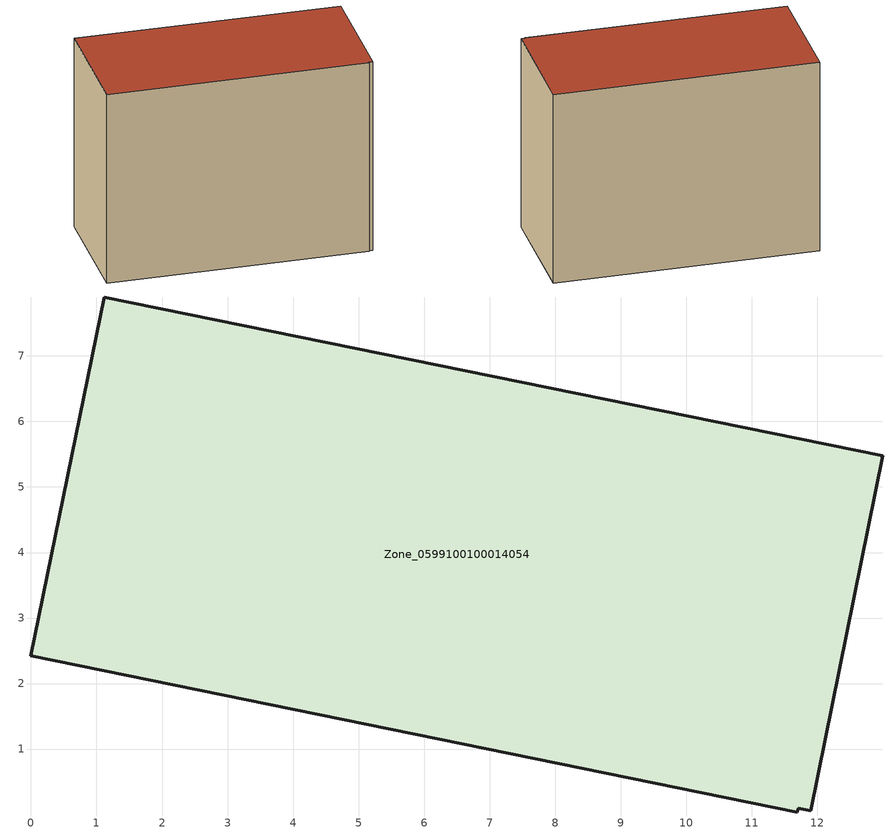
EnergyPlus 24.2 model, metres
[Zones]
Zone_0599100100014054
 floor ground (C_G): 11.9,0.06 11.71,0.1 11.7,0.04 0,2.43 1.12,7.9 13,5.48 z0
 wall outside (C_F): 13,5.48 1.12,7.9 0,2.43 11.7,0.04 11.71,0.1 11.9,0.06 13,5.48 z0:9.32
 roof outside (C_R): 11.71,0.1 11.9,0.06 13,5.48 1.12,7.9 0,2.43 11.7,0.04 z9.32
[BUILDING]
Pand.0599100100014054: North Axis=0; Terrain=City; Loads Convergence Tolerance Value=0.04; Temperature Convergence Tolerance Value=0.4; Solar Distribution=FullExterior; Maximum Number of Warmup Days=25; Minimum Number of Warmup Days=1
[Site:Location]
Rotterdam.The.Hague.AP_ZH_NLD Design_Conditions: Latitude=51.96; Longitude=4.45; Time Zone=1; Elevation=-4.5
[SITE:GROUNDTEMPERATURE:BUILDINGSURFACE]
18, 18, 18, 18, 18, 18, 18, 18, 18, 18, 18, 18
[MATERIAL] Thermal Absorptance=0.9; Solar Absorptance=0.7; Visible Absorptance=0.7
Name | Roughness | Thickness | Conductivity | Density | Specific Heat
G.TI.2015-2018 | MediumSmooth | 0.15 | 0.0428571 | 540 | 1210
F.TI.2015-2018 | Rough | 0.3 | 0.0666667 | 1920 | 840
R.TI.2015-2018 | MediumRough | 0.2 | 0.0333333 | 1500 | 1000
[CONSTRUCTION]
C_G: G.TI.2015-2018
C_F: F.TI.2015-2018
C_R: R.TI.2015-2018
[ZONE]
Zone_0599100100014054: Type=1; Multiplier=1; Ceiling Height=Autocalculate; Volume=Autocalculate; Floor Area=autocalculate; Part of Total Floor Area=Yes
[ZONEINFILTRATION:DESIGNFLOWRATE]
Infil_Zone_0599100100014054: Zone or ZoneList or Space or SpaceList=Zone_0599100100014054; Schedule=AlwaysOn; Design Flow Rate Calculation Method=Flow/Area; Flow Rate per Floor Area=0.0015; Constant Term Coefficient=1; Temperature Term Coefficient=0; Velocity Term Coefficient=0; Velocity Squared Term Coefficient=0
[HVACTEMPLATE:ZONE:IDEALLOADSAIRSYSTEM]
Zone_0599100100014054: Maximum Heating Supply Air Temperature=50; Minimum Cooling Supply Air Temperature=13; Maximum Heating Supply Air Humidity Ratio=0.0156; Minimum Cooling Supply Air Humidity Ratio=0.0077; Heating Limit=NoLimit; Cooling Limit=NoLimit; Dehumidification Control Type=ConstantSensibleHeatRatio; Cooling Sensible Heat Ratio=0.7; Dehumidification Setpoint=60; Humidification Control Type=None; Humidification Setpoint=30; Outdoor Air Method=None; Outdoor Air Flow Rate per Person=0.00944; Outdoor Air Flow Rate per Zone Floor Area=0; Outdoor Air Flow Rate per Zone=0; Demand Controlled Ventilation Type=None; Outdoor Air Economizer Type=NoEconomizer; Heat Recovery Type=None; Sensible Heat Recovery Effectiveness=0.7; Latent Heat Recovery Effectiveness=0.65
[ZONECONTROL:THERMOSTAT]
ThermostatControl_Zone_0599100100014054: Zone or ZoneList=Zone_0599100100014054; Control Type Schedule=DualSetpointControlType; Control 1=Thermostat_Zone_0599100100014054; Temperature Difference Between Cutout And Setpoint=0
[THERMOSTATSETPOINT:DUALSETPOINT]
Thermostat_Zone_0599100100014054: Heating Setpoint Temperature Schedule=HeatingSetpoint_Zone_0599100100014054; Cooling Setpoint Temperature Schedule=CoolingSetpoint_Zone_0599100100014054
[SCHEDULE:COMPACT]
HeatingSetpoint_Zone_0599100100014054: Through: 12/31, For: AllDays, Until: 24:00, 21
CoolingSetpoint_Zone_0599100100014054: Through: 12/31, For: AllDays, Until: 24:00, 24
DualSetpointControlType: Through: 12/31, For: AllDays, Until: 24:00, 4
AlwaysOn: Through: 12/31, For: AllDays, Until: 24:00, 1
